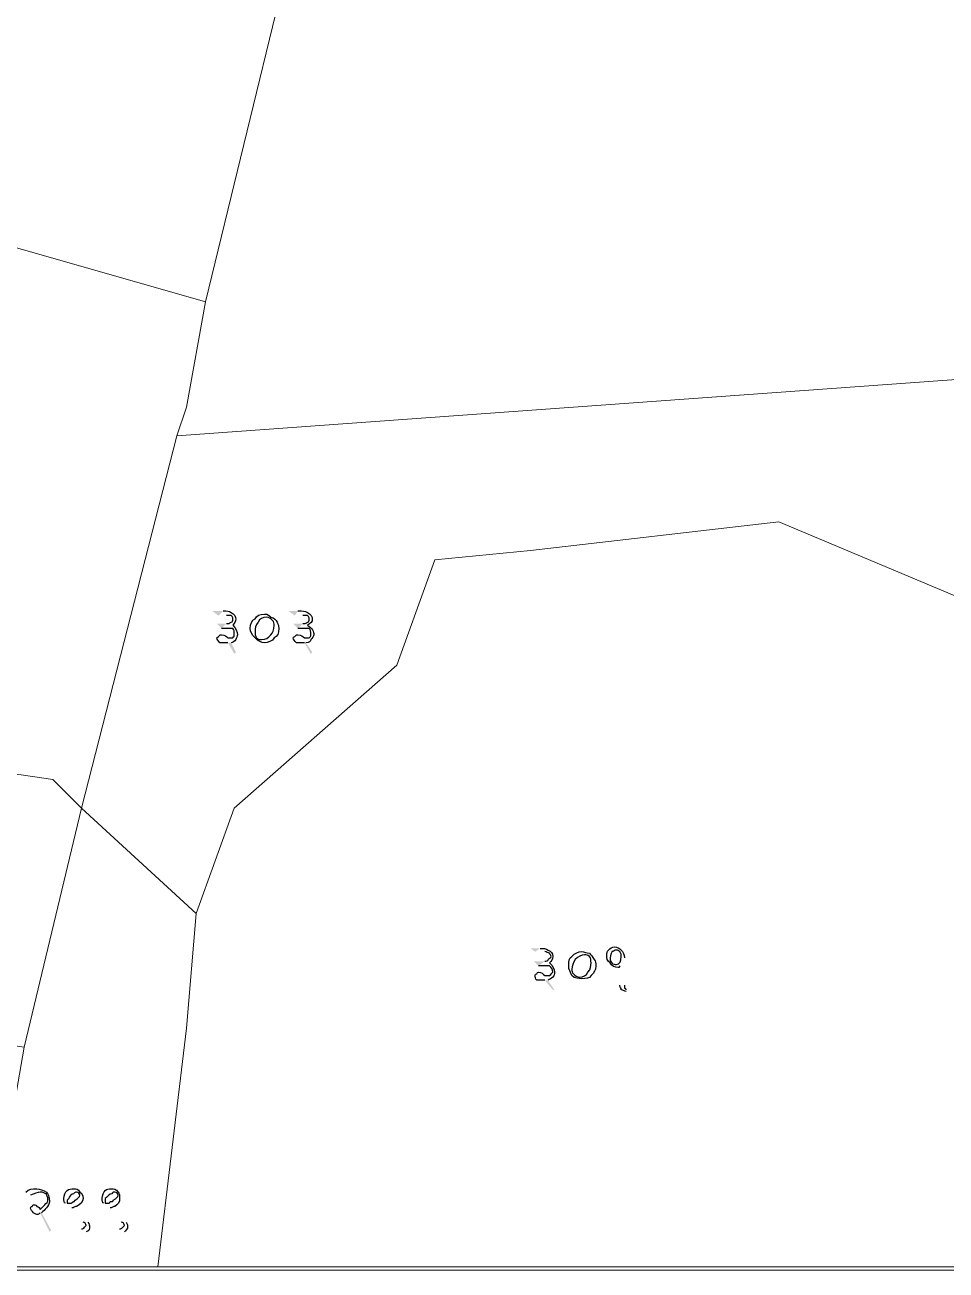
# Model space of a CAD drawing. Header units: inches. Extents: x -9985691 to 3643, y -3269800 to 4788.
# Drawn here: x -4982434 to -4981952, y -3261197 to -3260545 of the extents above; entities that cross this region are included whole.
import ezdxf

# ---------------------------------------------------------------- set-up
doc = ezdxf.new("R2010")
doc.units = ezdxf.units.IN
doc.header["$LTSCALE"] = 2
doc.header["$MEASUREMENT"] = 0
doc.layers.add('PDF_Geometry', color=7, linetype='CONTINUOUS')
doc.layers.add('PDF_Solid Fills', color=7, linetype='CONTINUOUS')

msp = doc.modelspace()

# ---------------------------------------------------------------- hatches: boundary and pattern name
at = {"layer": 'PDF_Solid Fills', "transparency": 33554559}
h = msp.add_hatch(color=256, dxfattribs=at)
h.paths.add_polyline_path([(-4982332.76, -3260854.65), (-4982336.1, -3260852.15), (-4982330.26, -3260852.15)], flags=0)
h.paths.add_polyline_path([(-4982326.1, -3260868.81), (-4982323.6, -3260873.81), (-4982324.43, -3260874.65), (-4982327.76, -3260868.81)], flags=0)
h.paths.add_polyline_path([(-4982331.1, -3260861.31), (-4982333.6, -3260858.81), (-4982328.6, -3260858.81)], flags=0)
h.paths.add_polyline_path([(-4982292.76, -3260854.65), (-4982296.1, -3260852.15), (-4982291.1, -3260852.15)], flags=0)
h.paths.add_polyline_path([(-4982286.93, -3260868.81), (-4982283.6, -3260873.81), (-4982284.43, -3260874.65), (-4982287.76, -3260868.81)], flags=0)
h.paths.add_polyline_path([(-4982291.1, -3260861.31), (-4982293.6, -3260858.81), (-4982288.6, -3260858.81)], flags=0)
h = msp.add_hatch(color=256, dxfattribs=at)
h.paths.add_polyline_path([(-4982332.76, -3260854.65), (-4982336.1, -3260852.15), (-4982330.26, -3260852.15)], flags=0)
h.paths.add_polyline_path([(-4982326.1, -3260868.81), (-4982323.6, -3260873.81), (-4982324.43, -3260874.65), (-4982327.76, -3260868.81)], flags=0)
h.paths.add_polyline_path([(-4982331.1, -3260861.31), (-4982333.6, -3260858.81), (-4982328.6, -3260858.81)], flags=0)
h.paths.add_polyline_path([(-4982292.76, -3260854.65), (-4982296.1, -3260852.15), (-4982291.1, -3260852.15)], flags=0)
h.paths.add_polyline_path([(-4982286.93, -3260868.81), (-4982283.6, -3260873.81), (-4982284.43, -3260874.65), (-4982287.76, -3260868.81)], flags=0)
h.paths.add_polyline_path([(-4982291.1, -3260861.31), (-4982293.6, -3260858.81), (-4982288.6, -3260858.81)], flags=0)
h = msp.add_hatch(color=256, dxfattribs=at)
h.paths.add_polyline_path([(-4982166.93, -3261030.48), (-4982169.43, -3261028.81), (-4982164.43, -3261028.81)], flags=0)
h.paths.add_polyline_path([(-4982160.26, -3261045.48), (-4982156.93, -3261050.48), (-4982157.76, -3261050.48), (-4982161.93, -3261045.48)], flags=0)
h.paths.add_polyline_path([(-4982165.26, -3261037.98), (-4982167.76, -3261035.48), (-4982161.93, -3261035.48)], flags=0)
h.paths.add_polyline_path([(-4982120.26, -3261033.81), (-4982120.26, -3261047.98)], flags=0)
h.paths.add_polyline_path([(-4982119.43, -3261050.48), (-4982119.43, -3261051.31)], flags=0)
h = msp.add_hatch(color=256, dxfattribs=at)
h.paths.add_polyline_path([(-4982166.93, -3261030.48), (-4982169.43, -3261028.81), (-4982164.43, -3261028.81)], flags=0)
h.paths.add_polyline_path([(-4982160.26, -3261045.48), (-4982156.93, -3261050.48), (-4982157.76, -3261050.48), (-4982161.93, -3261045.48)], flags=0)
h.paths.add_polyline_path([(-4982165.26, -3261037.98), (-4982167.76, -3261035.48), (-4982161.93, -3261035.48)], flags=0)
h.paths.add_polyline_path([(-4982120.26, -3261033.81), (-4982120.26, -3261047.98)], flags=0)
h.paths.add_polyline_path([(-4982119.43, -3261050.48), (-4982119.43, -3261051.31)], flags=0)
h = msp.add_hatch(color=256, dxfattribs=at)
h.paths.add_polyline_path([(-4982431.1, -3261157.98), (-4982433.6, -3261156.31)], flags=0)
h.paths.add_polyline_path([(-4982425.26, -3261167.15), (-4982420.26, -3261176.31), (-4982421.1, -3261177.15), (-4982426.1, -3261167.15)], flags=0)
h.paths.add_polyline_path([(-4982409.43, -3261164.65), (-4982401.1, -3261172.15)], flags=0)
h.paths.add_polyline_path([(-4982401.93, -3261177.15), (-4982404.43, -3261175.48)], flags=0)
h.paths.add_polyline_path([(-4982403.6, -3261172.15), (-4982412.76, -3261162.15)], flags=0)
h.paths.add_polyline_path([(-4982389.43, -3261164.65), (-4982381.1, -3261172.15)], flags=0)
h.paths.add_polyline_path([(-4982381.93, -3261177.15), (-4982384.43, -3261175.48)], flags=0)
h.paths.add_polyline_path([(-4982383.6, -3261172.15), (-4982392.76, -3261162.15)], flags=0)
h = msp.add_hatch(color=256, dxfattribs=at)
h.paths.add_polyline_path([(-4982431.1, -3261157.98), (-4982433.6, -3261156.31)], flags=0)
h.paths.add_polyline_path([(-4982425.26, -3261167.15), (-4982420.26, -3261176.31), (-4982421.1, -3261177.15), (-4982426.1, -3261167.15)], flags=0)
h.paths.add_polyline_path([(-4982409.43, -3261164.65), (-4982401.1, -3261172.15)], flags=0)
h.paths.add_polyline_path([(-4982401.93, -3261177.15), (-4982404.43, -3261175.48)], flags=0)
h.paths.add_polyline_path([(-4982403.6, -3261172.15), (-4982412.76, -3261162.15)], flags=0)
h.paths.add_polyline_path([(-4982389.43, -3261164.65), (-4982381.1, -3261172.15)], flags=0)
h.paths.add_polyline_path([(-4982381.93, -3261177.15), (-4982384.43, -3261175.48)], flags=0)
h.paths.add_polyline_path([(-4982383.6, -3261172.15), (-4982392.76, -3261162.15)], flags=0)

# ---------------------------------------------------------------- linework, layer by layer
at = {"layer": 'PDF_Geometry', "lineweight": 13}
msp.add_lwpolyline([(-4983670.26, -3257525.48), (-4979932.76, -3257525.48), (-4979932.76, -3261197.15), (-4983670.26, -3261197.15)], close=True, dxfattribs=at)
at = {"layer": 'PDF_Geometry', "lineweight": 9}
msp.add_lwpolyline([(-4981164.43, -3260930.48), (-4981369.43, -3260920.48), (-4981374.43, -3260740.48), (-4981374.43, -3260685.48), (-4981379.43, -3260675.48), (-4981939.43, -3260730.48), (-4982354.43, -3260760.48), (-4982349.43, -3260745.48), (-4982339.43, -3260690.48), (-4982299.43, -3260525.48), (-4982074.43, -3260510.48), (-4981909.43, -3260500.48), (-4981859.43, -3260495.48), (-4981464.43, -3260465.48), (-4981434.43, -3260460.48), (-4981384.43, -3260460.48), (-4981384.43, -3260455.48), (-4981389.43, -3260055.48), (-4981114.43, -3259800.48)], dxfattribs=at)
msp.add_lwpolyline([(-4981164.43, -3260930.48), (-4981369.43, -3260920.48), (-4981374.43, -3260740.48), (-4981374.43, -3260685.48), (-4981379.43, -3260675.48), (-4981939.43, -3260730.48), (-4982354.43, -3260760.48), (-4982349.43, -3260745.48), (-4982339.43, -3260690.48), (-4982299.43, -3260525.48), (-4982074.43, -3260510.48), (-4981909.43, -3260500.48), (-4981859.43, -3260495.48), (-4981464.43, -3260465.48), (-4981434.43, -3260460.48), (-4981384.43, -3260460.48), (-4981384.43, -3260455.48), (-4981389.43, -3260055.48), (-4981114.43, -3259800.48)], dxfattribs=at)
msp.add_lwpolyline([(-4981164.43, -3260930.48), (-4981369.43, -3260920.48), (-4981374.43, -3260740.48), (-4981374.43, -3260685.48), (-4981379.43, -3260675.48), (-4981939.43, -3260730.48), (-4982354.43, -3260760.48), (-4982349.43, -3260745.48), (-4982339.43, -3260690.48), (-4982299.43, -3260525.48), (-4982074.43, -3260510.48), (-4981909.43, -3260500.48), (-4981859.43, -3260495.48), (-4981464.43, -3260465.48), (-4981434.43, -3260460.48), (-4981384.43, -3260460.48), (-4981384.43, -3260455.48), (-4981389.43, -3260055.48), (-4981114.43, -3259800.48)], dxfattribs=at)
msp.add_lwpolyline([(-4981164.43, -3260930.48), (-4981369.43, -3260920.48), (-4981374.43, -3260740.48), (-4981374.43, -3260685.48), (-4981379.43, -3260675.48), (-4981939.43, -3260730.48), (-4982354.43, -3260760.48), (-4982349.43, -3260745.48), (-4982339.43, -3260690.48), (-4982299.43, -3260525.48), (-4982074.43, -3260510.48), (-4981909.43, -3260500.48), (-4981859.43, -3260495.48), (-4981464.43, -3260465.48), (-4981434.43, -3260460.48), (-4981384.43, -3260460.48), (-4981384.43, -3260455.48), (-4981389.43, -3260055.48), (-4981114.43, -3259800.48)], dxfattribs=at)
for points in [[(-4982299.43, -3260525.48), (-4982339.43, -3260690.48), (-4982689.43, -3260590.48), (-4982519.43, -3260370.48), (-4982554.43, -3260165.48), (-4982544.43, -3260120.48), (-4982254.43, -3260105.48), (-4982294.43, -3260510.48)], [(-4982299.43, -3260525.48), (-4982339.43, -3260690.48), (-4982689.43, -3260590.48), (-4982519.43, -3260370.48), (-4982554.43, -3260165.48), (-4982544.43, -3260120.48), (-4982254.43, -3260105.48), (-4982294.43, -3260510.48)], [(-4982299.43, -3260525.48), (-4982339.43, -3260690.48), (-4982689.43, -3260590.48), (-4982519.43, -3260370.48), (-4982554.43, -3260165.48), (-4982544.43, -3260120.48), (-4982254.43, -3260105.48), (-4982294.43, -3260510.48)], [(-4982299.43, -3260525.48), (-4982339.43, -3260690.48), (-4982689.43, -3260590.48), (-4982519.43, -3260370.48), (-4982554.43, -3260165.48), (-4982544.43, -3260120.48), (-4982254.43, -3260105.48), (-4982294.43, -3260510.48)], [(-4982339.43, -3260690.48), (-4982349.43, -3260745.48), (-4982354.43, -3260760.48), (-4982404.43, -3260955.48), (-4982419.43, -3260940.48), (-4982554.43, -3260920.48), (-4982844.43, -3260785.48), (-4982689.43, -3260590.48)], [(-4982339.43, -3260690.48), (-4982349.43, -3260745.48), (-4982354.43, -3260760.48), (-4982404.43, -3260955.48), (-4982419.43, -3260940.48), (-4982554.43, -3260920.48), (-4982844.43, -3260785.48), (-4982689.43, -3260590.48)], [(-4982339.43, -3260690.48), (-4982349.43, -3260745.48), (-4982354.43, -3260760.48), (-4982404.43, -3260955.48), (-4982419.43, -3260940.48), (-4982554.43, -3260920.48), (-4982844.43, -3260785.48), (-4982689.43, -3260590.48)], [(-4982339.43, -3260690.48), (-4982349.43, -3260745.48), (-4982354.43, -3260760.48), (-4982404.43, -3260955.48), (-4982419.43, -3260940.48), (-4982554.43, -3260920.48), (-4982844.43, -3260785.48), (-4982689.43, -3260590.48)], [(-4981939.43, -3260850.48), (-4981939.43, -3260845.48), (-4981944.43, -3260845.48), (-4982039.43, -3260805.48), (-4982169.43, -3260820.48), (-4982219.43, -3260825.48), (-4982239.43, -3260880.48), (-4982324.43, -3260955.48), (-4982344.43, -3261010.48), (-4982404.43, -3260955.48), (-4982354.43, -3260760.48), (-4981939.43, -3260730.48)], [(-4981939.43, -3260850.48), (-4981939.43, -3260845.48), (-4981944.43, -3260845.48), (-4982039.43, -3260805.48), (-4982169.43, -3260820.48), (-4982219.43, -3260825.48), (-4982239.43, -3260880.48), (-4982324.43, -3260955.48), (-4982344.43, -3261010.48), (-4982404.43, -3260955.48), (-4982354.43, -3260760.48), (-4981939.43, -3260730.48)], [(-4981939.43, -3260850.48), (-4981939.43, -3260845.48), (-4981944.43, -3260845.48), (-4982039.43, -3260805.48), (-4982169.43, -3260820.48), (-4982219.43, -3260825.48), (-4982239.43, -3260880.48), (-4982324.43, -3260955.48), (-4982344.43, -3261010.48), (-4982404.43, -3260955.48), (-4982354.43, -3260760.48), (-4981939.43, -3260730.48)], [(-4981939.43, -3260850.48), (-4981939.43, -3260845.48), (-4981944.43, -3260845.48), (-4982039.43, -3260805.48), (-4982169.43, -3260820.48), (-4982219.43, -3260825.48), (-4982239.43, -3260880.48), (-4982324.43, -3260955.48), (-4982344.43, -3261010.48), (-4982404.43, -3260955.48), (-4982354.43, -3260760.48), (-4981939.43, -3260730.48)], [(-4982404.43, -3260955.48), (-4982434.43, -3261080.48), (-4982939.43, -3261005.48), (-4982884.43, -3260855.48), (-4982844.43, -3260785.48), (-4982554.43, -3260920.48), (-4982419.43, -3260940.48)], [(-4982404.43, -3260955.48), (-4982434.43, -3261080.48), (-4982939.43, -3261005.48), (-4982884.43, -3260855.48), (-4982844.43, -3260785.48), (-4982554.43, -3260920.48), (-4982419.43, -3260940.48)], [(-4982404.43, -3260955.48), (-4982434.43, -3261080.48), (-4982939.43, -3261005.48), (-4982884.43, -3260855.48), (-4982844.43, -3260785.48), (-4982554.43, -3260920.48), (-4982419.43, -3260940.48)], [(-4982404.43, -3260955.48), (-4982434.43, -3261080.48), (-4982939.43, -3261005.48), (-4982884.43, -3260855.48), (-4982844.43, -3260785.48), (-4982554.43, -3260920.48), (-4982419.43, -3260940.48)], [(-4981939.43, -3260845.48), (-4981934.43, -3261105.48), (-4981934.43, -3261195.48), (-4982364.43, -3261195.48), (-4982349.43, -3261070.48), (-4982344.43, -3261010.48), (-4982324.43, -3260955.48), (-4982239.43, -3260880.48), (-4982219.43, -3260825.48), (-4982169.43, -3260820.48), (-4982039.43, -3260805.48), (-4981944.43, -3260845.48)], [(-4981939.43, -3260845.48), (-4981934.43, -3261105.48), (-4981934.43, -3261195.48), (-4982364.43, -3261195.48), (-4982349.43, -3261070.48), (-4982344.43, -3261010.48), (-4982324.43, -3260955.48), (-4982239.43, -3260880.48), (-4982219.43, -3260825.48), (-4982169.43, -3260820.48), (-4982039.43, -3260805.48), (-4981944.43, -3260845.48)], [(-4981939.43, -3260845.48), (-4981934.43, -3261105.48), (-4981934.43, -3261195.48), (-4982364.43, -3261195.48), (-4982349.43, -3261070.48), (-4982344.43, -3261010.48), (-4982324.43, -3260955.48), (-4982239.43, -3260880.48), (-4982219.43, -3260825.48), (-4982169.43, -3260820.48), (-4982039.43, -3260805.48), (-4981944.43, -3260845.48)], [(-4981939.43, -3260845.48), (-4981934.43, -3261105.48), (-4981934.43, -3261195.48), (-4982364.43, -3261195.48), (-4982349.43, -3261070.48), (-4982344.43, -3261010.48), (-4982324.43, -3260955.48), (-4982239.43, -3260880.48), (-4982219.43, -3260825.48), (-4982169.43, -3260820.48), (-4982039.43, -3260805.48), (-4981944.43, -3260845.48)], [(-4982344.43, -3261010.48), (-4982349.43, -3261070.48), (-4982364.43, -3261195.48), (-4982454.43, -3261195.48), (-4982434.43, -3261080.48), (-4982404.43, -3260955.48)], [(-4982344.43, -3261010.48), (-4982349.43, -3261070.48), (-4982364.43, -3261195.48), (-4982454.43, -3261195.48), (-4982434.43, -3261080.48), (-4982404.43, -3260955.48)], [(-4982344.43, -3261010.48), (-4982349.43, -3261070.48), (-4982364.43, -3261195.48), (-4982454.43, -3261195.48), (-4982434.43, -3261080.48), (-4982404.43, -3260955.48)], [(-4982344.43, -3261010.48), (-4982349.43, -3261070.48), (-4982364.43, -3261195.48), (-4982454.43, -3261195.48), (-4982434.43, -3261080.48), (-4982404.43, -3260955.48)]]:
    msp.add_lwpolyline(points, close=True, dxfattribs=at)
at = {"layer": 'PDF_Geometry', "lineweight": 25}
for points in [[(-4982330.26, -3260852.15), (-4982328.6, -3260852.15), (-4982326.93, -3260852.15), (-4982326.1, -3260852.98)], [(-4982330.26, -3260852.15), (-4982328.6, -3260852.15), (-4982326.93, -3260852.15), (-4982326.1, -3260852.98)], [(-4982326.1, -3260854.65), (-4982326.1, -3260854.65), (-4982326.93, -3260854.65), (-4982328.6, -3260854.65)], [(-4982326.1, -3260854.65), (-4982326.1, -3260854.65), (-4982326.93, -3260854.65), (-4982328.6, -3260854.65)], [(-4982326.1, -3260852.98), (-4982324.43, -3260853.81), (-4982323.6, -3260855.48), (-4982323.6, -3260856.31)], [(-4982326.1, -3260852.98), (-4982324.43, -3260853.81), (-4982323.6, -3260855.48), (-4982323.6, -3260856.31)], [(-4982325.26, -3260856.31), (-4982325.26, -3260855.48), (-4982325.26, -3260855.48), (-4982326.1, -3260854.65)], [(-4982325.26, -3260856.31), (-4982325.26, -3260855.48), (-4982325.26, -3260855.48), (-4982326.1, -3260854.65)], [(-4982313.6, -3260856.31), (-4982312.76, -3260854.65), (-4982311.1, -3260853.81), (-4982308.6, -3260853.81)], [(-4982313.6, -3260856.31), (-4982312.76, -3260854.65), (-4982311.1, -3260853.81), (-4982308.6, -3260853.81)], [(-4982308.6, -3260853.81), (-4982306.93, -3260853.81), (-4982306.1, -3260854.65), (-4982305.26, -3260855.48)], [(-4982308.6, -3260853.81), (-4982306.93, -3260853.81), (-4982306.1, -3260854.65), (-4982305.26, -3260855.48)], [(-4982291.1, -3260852.15), (-4982288.6, -3260852.15), (-4982287.76, -3260852.15), (-4982286.1, -3260852.98)], [(-4982291.1, -3260852.15), (-4982288.6, -3260852.15), (-4982287.76, -3260852.15), (-4982286.1, -3260852.98)], [(-4982286.1, -3260854.65), (-4982286.93, -3260854.65), (-4982287.76, -3260854.65), (-4982288.6, -3260854.65)], [(-4982286.1, -3260854.65), (-4982286.93, -3260854.65), (-4982287.76, -3260854.65), (-4982288.6, -3260854.65)], [(-4982286.1, -3260852.98), (-4982284.43, -3260853.81), (-4982283.6, -3260855.48), (-4982283.6, -3260856.31)], [(-4982286.1, -3260852.98), (-4982284.43, -3260853.81), (-4982283.6, -3260855.48), (-4982283.6, -3260856.31)], [(-4982285.26, -3260856.31), (-4982285.26, -3260855.48), (-4982285.26, -3260855.48), (-4982286.1, -3260854.65)], [(-4982285.26, -3260856.31), (-4982285.26, -3260855.48), (-4982285.26, -3260855.48), (-4982286.1, -3260854.65)], [(-4982329.43, -3260861.31), (-4982330.26, -3260861.31), (-4982331.1, -3260861.31), (-4982331.1, -3260861.31)], [(-4982329.43, -3260861.31), (-4982330.26, -3260861.31), (-4982331.1, -3260861.31), (-4982331.1, -3260861.31)], [(-4982328.6, -3260861.31), (-4982328.6, -3260861.31), (-4982329.43, -3260861.31), (-4982329.43, -3260861.31)], [(-4982328.6, -3260861.31), (-4982328.6, -3260861.31), (-4982329.43, -3260861.31), (-4982329.43, -3260861.31)], [(-4982328.6, -3260858.81), (-4982327.76, -3260858.81), (-4982326.93, -3260858.81), (-4982326.1, -3260857.98)], [(-4982328.6, -3260858.81), (-4982327.76, -3260858.81), (-4982326.93, -3260858.81), (-4982326.1, -3260857.98)], [(-4982325.26, -3260861.31), (-4982326.1, -3260861.31), (-4982326.93, -3260861.31), (-4982328.6, -3260861.31)], [(-4982325.26, -3260861.31), (-4982326.1, -3260861.31), (-4982326.93, -3260861.31), (-4982328.6, -3260861.31)], [(-4982326.1, -3260857.98), (-4982325.26, -3260857.98), (-4982325.26, -3260857.15), (-4982325.26, -3260856.31)], [(-4982326.1, -3260857.98), (-4982325.26, -3260857.98), (-4982325.26, -3260857.15), (-4982325.26, -3260856.31)], [(-4982323.6, -3260856.31), (-4982323.6, -3260857.98), (-4982324.43, -3260858.81), (-4982325.26, -3260859.65)], [(-4982323.6, -3260856.31), (-4982323.6, -3260857.98), (-4982324.43, -3260858.81), (-4982325.26, -3260859.65)], [(-4982325.26, -3260859.65), (-4982323.6, -3260861.31), (-4982322.76, -3260862.98), (-4982322.76, -3260864.65)], [(-4982325.26, -3260859.65), (-4982323.6, -3260861.31), (-4982322.76, -3260862.98), (-4982322.76, -3260864.65)], [(-4982324.43, -3260864.65), (-4982324.43, -3260862.98), (-4982324.43, -3260862.15), (-4982325.26, -3260861.31)], [(-4982324.43, -3260864.65), (-4982324.43, -3260862.98), (-4982324.43, -3260862.15), (-4982325.26, -3260861.31)], [(-4982316.1, -3260861.31), (-4982316.1, -3260858.81), (-4982315.26, -3260857.15), (-4982313.6, -3260856.31)], [(-4982316.1, -3260861.31), (-4982316.1, -3260858.81), (-4982315.26, -3260857.15), (-4982313.6, -3260856.31)], [(-4982313.6, -3260866.31), (-4982315.26, -3260864.65), (-4982316.1, -3260862.98), (-4982316.1, -3260861.31)], [(-4982313.6, -3260866.31), (-4982315.26, -3260864.65), (-4982316.1, -3260862.98), (-4982316.1, -3260861.31)], [(-4982311.93, -3260857.98), (-4982313.6, -3260859.65), (-4982313.6, -3260861.31), (-4982313.6, -3260862.98)], [(-4982311.93, -3260857.98), (-4982313.6, -3260859.65), (-4982313.6, -3260861.31), (-4982313.6, -3260862.98)], [(-4982307.76, -3260855.48), (-4982309.43, -3260855.48), (-4982311.1, -3260856.31), (-4982311.93, -3260857.98)], [(-4982307.76, -3260855.48), (-4982309.43, -3260855.48), (-4982311.1, -3260856.31), (-4982311.93, -3260857.98)], [(-4982304.43, -3260857.15), (-4982305.26, -3260856.31), (-4982306.1, -3260855.48), (-4982307.76, -3260855.48)], [(-4982304.43, -3260857.15), (-4982305.26, -3260856.31), (-4982306.1, -3260855.48), (-4982307.76, -3260855.48)], [(-4982305.26, -3260855.48), (-4982303.6, -3260855.48), (-4982302.76, -3260857.15), (-4982301.93, -3260857.98)], [(-4982305.26, -3260855.48), (-4982303.6, -3260855.48), (-4982302.76, -3260857.15), (-4982301.93, -3260857.98)], [(-4982305.26, -3260864.65), (-4982304.43, -3260863.81), (-4982303.6, -3260862.15), (-4982303.6, -3260859.65)], [(-4982305.26, -3260864.65), (-4982304.43, -3260863.81), (-4982303.6, -3260862.15), (-4982303.6, -3260859.65)], [(-4982303.6, -3260859.65), (-4982303.6, -3260858.81), (-4982303.6, -3260857.98), (-4982304.43, -3260857.15)], [(-4982303.6, -3260859.65), (-4982303.6, -3260858.81), (-4982303.6, -3260857.98), (-4982304.43, -3260857.15)], [(-4982301.1, -3260861.31), (-4982301.1, -3260863.81), (-4982301.93, -3260865.48), (-4982303.6, -3260866.31)], [(-4982301.1, -3260861.31), (-4982301.1, -3260863.81), (-4982301.93, -3260865.48), (-4982303.6, -3260866.31)], [(-4982301.93, -3260857.98), (-4982301.93, -3260858.81), (-4982301.1, -3260859.65), (-4982301.1, -3260861.31)], [(-4982301.93, -3260857.98), (-4982301.93, -3260858.81), (-4982301.1, -3260859.65), (-4982301.1, -3260861.31)], [(-4982290.26, -3260861.31), (-4982290.26, -3260861.31), (-4982291.1, -3260861.31), (-4982291.1, -3260861.31)], [(-4982290.26, -3260861.31), (-4982290.26, -3260861.31), (-4982291.1, -3260861.31), (-4982291.1, -3260861.31)], [(-4982288.6, -3260861.31), (-4982288.6, -3260861.31), (-4982289.43, -3260861.31), (-4982290.26, -3260861.31)], [(-4982288.6, -3260861.31), (-4982288.6, -3260861.31), (-4982289.43, -3260861.31), (-4982290.26, -3260861.31)], [(-4982288.6, -3260858.81), (-4982287.76, -3260858.81), (-4982286.93, -3260858.81), (-4982286.1, -3260857.98)], [(-4982288.6, -3260858.81), (-4982287.76, -3260858.81), (-4982286.93, -3260858.81), (-4982286.1, -3260857.98)], [(-4982285.26, -3260861.31), (-4982286.1, -3260861.31), (-4982286.93, -3260861.31), (-4982288.6, -3260861.31)], [(-4982285.26, -3260861.31), (-4982286.1, -3260861.31), (-4982286.93, -3260861.31), (-4982288.6, -3260861.31)], [(-4982283.6, -3260856.31), (-4982283.6, -3260857.98), (-4982284.43, -3260858.81), (-4982286.1, -3260859.65)], [(-4982286.1, -3260857.98), (-4982285.26, -3260857.98), (-4982285.26, -3260857.15), (-4982285.26, -3260856.31)], [(-4982283.6, -3260856.31), (-4982283.6, -3260857.98), (-4982284.43, -3260858.81), (-4982286.1, -3260859.65)], [(-4982286.1, -3260857.98), (-4982285.26, -3260857.98), (-4982285.26, -3260857.15), (-4982285.26, -3260856.31)], [(-4982286.1, -3260859.65), (-4982283.6, -3260861.31), (-4982282.76, -3260862.98), (-4982282.76, -3260864.65)], [(-4982286.1, -3260859.65), (-4982283.6, -3260861.31), (-4982282.76, -3260862.98), (-4982282.76, -3260864.65)], [(-4982284.43, -3260864.65), (-4982284.43, -3260862.98), (-4982284.43, -3260862.15), (-4982285.26, -3260861.31)], [(-4982284.43, -3260864.65), (-4982284.43, -3260862.98), (-4982284.43, -3260862.15), (-4982285.26, -3260861.31)], [(-4982333.6, -3260866.31), (-4982333.6, -3260866.31), (-4982332.76, -3260865.48), (-4982332.76, -3260865.48)], [(-4982333.6, -3260866.31), (-4982333.6, -3260866.31), (-4982332.76, -3260865.48), (-4982332.76, -3260865.48)], [(-4982331.93, -3260868.81), (-4982332.76, -3260867.98), (-4982333.6, -3260867.15), (-4982333.6, -3260866.31)], [(-4982331.93, -3260868.81), (-4982332.76, -3260867.98), (-4982333.6, -3260867.15), (-4982333.6, -3260866.31)], [(-4982332.76, -3260865.48), (-4982331.93, -3260864.65), (-4982331.93, -3260864.65), (-4982331.1, -3260864.65)], [(-4982332.76, -3260865.48), (-4982331.93, -3260864.65), (-4982331.93, -3260864.65), (-4982331.1, -3260864.65)], [(-4982331.1, -3260864.65), (-4982329.43, -3260864.65), (-4982328.6, -3260865.48), (-4982327.76, -3260866.31)], [(-4982331.1, -3260864.65), (-4982329.43, -3260864.65), (-4982328.6, -3260865.48), (-4982327.76, -3260866.31)], [(-4982327.76, -3260866.31), (-4982326.93, -3260866.31), (-4982326.1, -3260866.31), (-4982325.26, -3260866.31)], [(-4982327.76, -3260866.31), (-4982326.93, -3260866.31), (-4982326.1, -3260866.31), (-4982325.26, -3260866.31)], [(-4982323.6, -3260867.15), (-4982324.43, -3260867.98), (-4982325.26, -3260868.81), (-4982326.1, -3260868.81)], [(-4982323.6, -3260867.15), (-4982324.43, -3260867.98), (-4982325.26, -3260868.81), (-4982326.1, -3260868.81)], [(-4982325.26, -3260866.31), (-4982324.43, -3260865.48), (-4982324.43, -3260865.48), (-4982324.43, -3260864.65)], [(-4982325.26, -3260866.31), (-4982324.43, -3260865.48), (-4982324.43, -3260865.48), (-4982324.43, -3260864.65)], [(-4982322.76, -3260864.65), (-4982322.76, -3260865.48), (-4982323.6, -3260866.31), (-4982323.6, -3260867.15)], [(-4982322.76, -3260864.65), (-4982322.76, -3260865.48), (-4982323.6, -3260866.31), (-4982323.6, -3260867.15)], [(-4982313.6, -3260862.98), (-4982313.6, -3260863.81), (-4982313.6, -3260865.48), (-4982312.76, -3260866.31)], [(-4982313.6, -3260862.98), (-4982313.6, -3260863.81), (-4982313.6, -3260865.48), (-4982312.76, -3260866.31)], [(-4982308.6, -3260868.81), (-4982310.26, -3260868.81), (-4982311.93, -3260867.98), (-4982313.6, -3260866.31)], [(-4982308.6, -3260868.81), (-4982310.26, -3260868.81), (-4982311.93, -3260867.98), (-4982313.6, -3260866.31)], [(-4982312.76, -3260866.31), (-4982311.93, -3260867.15), (-4982311.1, -3260867.15), (-4982310.26, -3260867.15)], [(-4982312.76, -3260866.31), (-4982311.93, -3260867.15), (-4982311.1, -3260867.15), (-4982310.26, -3260867.15)], [(-4982310.26, -3260867.15), (-4982307.76, -3260867.15), (-4982306.93, -3260866.31), (-4982305.26, -3260864.65)], [(-4982310.26, -3260867.15), (-4982307.76, -3260867.15), (-4982306.93, -3260866.31), (-4982305.26, -3260864.65)], [(-4982303.6, -3260866.31), (-4982304.43, -3260867.98), (-4982306.93, -3260868.81), (-4982308.6, -3260868.81)], [(-4982303.6, -3260866.31), (-4982304.43, -3260867.98), (-4982306.93, -3260868.81), (-4982308.6, -3260868.81)], [(-4982293.6, -3260866.31), (-4982293.6, -3260866.31), (-4982293.6, -3260865.48), (-4982292.76, -3260865.48)], [(-4982293.6, -3260866.31), (-4982293.6, -3260866.31), (-4982293.6, -3260865.48), (-4982292.76, -3260865.48)], [(-4982291.93, -3260868.81), (-4982292.76, -3260867.98), (-4982293.6, -3260867.15), (-4982293.6, -3260866.31)], [(-4982291.93, -3260868.81), (-4982292.76, -3260867.98), (-4982293.6, -3260867.15), (-4982293.6, -3260866.31)], [(-4982292.76, -3260865.48), (-4982291.93, -3260864.65), (-4982291.93, -3260864.65), (-4982291.1, -3260864.65)], [(-4982292.76, -3260865.48), (-4982291.93, -3260864.65), (-4982291.93, -3260864.65), (-4982291.1, -3260864.65)], [(-4982291.1, -3260864.65), (-4982289.43, -3260864.65), (-4982288.6, -3260865.48), (-4982287.76, -3260866.31)], [(-4982291.1, -3260864.65), (-4982289.43, -3260864.65), (-4982288.6, -3260865.48), (-4982287.76, -3260866.31)], [(-4982287.76, -3260866.31), (-4982286.93, -3260866.31), (-4982286.1, -3260866.31), (-4982285.26, -3260866.31)], [(-4982287.76, -3260866.31), (-4982286.93, -3260866.31), (-4982286.1, -3260866.31), (-4982285.26, -3260866.31)], [(-4982284.43, -3260867.15), (-4982284.43, -3260867.98), (-4982285.26, -3260868.81), (-4982286.93, -3260868.81)], [(-4982284.43, -3260867.15), (-4982284.43, -3260867.98), (-4982285.26, -3260868.81), (-4982286.93, -3260868.81)], [(-4982285.26, -3260866.31), (-4982284.43, -3260865.48), (-4982284.43, -3260865.48), (-4982284.43, -3260864.65)], [(-4982285.26, -3260866.31), (-4982284.43, -3260865.48), (-4982284.43, -3260865.48), (-4982284.43, -3260864.65)], [(-4982282.76, -3260864.65), (-4982282.76, -3260865.48), (-4982283.6, -3260866.31), (-4982284.43, -3260867.15)], [(-4982282.76, -3260864.65), (-4982282.76, -3260865.48), (-4982283.6, -3260866.31), (-4982284.43, -3260867.15)], [(-4982330.26, -3260868.81), (-4982331.1, -3260868.81), (-4982331.93, -3260868.81), (-4982331.93, -3260868.81)], [(-4982330.26, -3260868.81), (-4982331.1, -3260868.81), (-4982331.93, -3260868.81), (-4982331.93, -3260868.81)], [(-4982327.76, -3260868.81), (-4982328.6, -3260868.81), (-4982329.43, -3260868.81), (-4982330.26, -3260868.81)], [(-4982327.76, -3260868.81), (-4982328.6, -3260868.81), (-4982329.43, -3260868.81), (-4982330.26, -3260868.81)], [(-4982290.26, -3260868.81), (-4982291.1, -3260868.81), (-4982291.93, -3260868.81), (-4982291.93, -3260868.81)], [(-4982290.26, -3260868.81), (-4982291.1, -3260868.81), (-4982291.93, -3260868.81), (-4982291.93, -3260868.81)], [(-4982287.76, -3260868.81), (-4982288.6, -3260868.81), (-4982289.43, -3260868.81), (-4982290.26, -3260868.81)], [(-4982287.76, -3260868.81), (-4982288.6, -3260868.81), (-4982289.43, -3260868.81), (-4982290.26, -3260868.81)], [(-4982164.43, -3261028.81), (-4982162.76, -3261028.81), (-4982161.1, -3261028.81), (-4982160.26, -3261029.65)], [(-4982164.43, -3261028.81), (-4982162.76, -3261028.81), (-4982161.1, -3261028.81), (-4982160.26, -3261029.65)], [(-4982159.43, -3261031.31), (-4982160.26, -3261031.31), (-4982161.1, -3261030.48), (-4982161.93, -3261030.48)], [(-4982159.43, -3261031.31), (-4982160.26, -3261031.31), (-4982161.1, -3261030.48), (-4982161.93, -3261030.48)], [(-4982160.26, -3261029.65), (-4982158.6, -3261030.48), (-4982157.76, -3261031.31), (-4982157.76, -3261032.98)], [(-4982160.26, -3261029.65), (-4982158.6, -3261030.48), (-4982157.76, -3261031.31), (-4982157.76, -3261032.98)], [(-4982147.76, -3261032.98), (-4982146.1, -3261031.31), (-4982144.43, -3261030.48), (-4982142.76, -3261030.48)], [(-4982147.76, -3261032.98), (-4982146.1, -3261031.31), (-4982144.43, -3261030.48), (-4982142.76, -3261030.48)], [(-4982142.76, -3261030.48), (-4982141.1, -3261030.48), (-4982140.26, -3261031.31), (-4982138.6, -3261031.31)], [(-4982142.76, -3261030.48), (-4982141.1, -3261030.48), (-4982140.26, -3261031.31), (-4982138.6, -3261031.31)], [(-4982129.43, -3261032.15), (-4982129.43, -3261031.31), (-4982129.43, -3261030.48), (-4982128.6, -3261029.65)], [(-4982129.43, -3261032.15), (-4982129.43, -3261031.31), (-4982129.43, -3261030.48), (-4982128.6, -3261029.65)], [(-4982128.6, -3261029.65), (-4982127.76, -3261028.81), (-4982126.93, -3261027.98), (-4982125.26, -3261027.98)], [(-4982128.6, -3261029.65), (-4982127.76, -3261028.81), (-4982126.93, -3261027.98), (-4982125.26, -3261027.98)], [(-4982126.93, -3261030.48), (-4982126.93, -3261031.31), (-4982127.76, -3261032.15), (-4982127.76, -3261033.81)], [(-4982126.93, -3261030.48), (-4982126.93, -3261031.31), (-4982127.76, -3261032.15), (-4982127.76, -3261033.81)], [(-4982124.43, -3261029.65), (-4982125.26, -3261029.65), (-4982126.1, -3261030.48), (-4982126.93, -3261030.48)], [(-4982124.43, -3261029.65), (-4982125.26, -3261029.65), (-4982126.1, -3261030.48), (-4982126.93, -3261030.48)], [(-4982125.26, -3261027.98), (-4982124.43, -3261027.98), (-4982122.76, -3261028.81), (-4982121.93, -3261029.65)], [(-4982125.26, -3261027.98), (-4982124.43, -3261027.98), (-4982122.76, -3261028.81), (-4982121.93, -3261029.65)], [(-4982122.76, -3261030.48), (-4982122.76, -3261030.48), (-4982123.6, -3261029.65), (-4982124.43, -3261029.65)], [(-4982122.76, -3261030.48), (-4982122.76, -3261030.48), (-4982123.6, -3261029.65), (-4982124.43, -3261029.65)], [(-4982121.93, -3261032.98), (-4982121.93, -3261032.15), (-4982121.93, -3261031.31), (-4982122.76, -3261030.48)], [(-4982121.93, -3261032.98), (-4982121.93, -3261032.15), (-4982121.93, -3261031.31), (-4982122.76, -3261030.48)], [(-4982121.93, -3261029.65), (-4982121.1, -3261030.48), (-4982120.26, -3261032.15), (-4982120.26, -3261033.81)], [(-4982121.93, -3261029.65), (-4982121.1, -3261030.48), (-4982120.26, -3261032.15), (-4982120.26, -3261033.81)], [(-4982161.93, -3261035.48), (-4982161.1, -3261035.48), (-4982160.26, -3261035.48), (-4982160.26, -3261034.65)], [(-4982161.93, -3261035.48), (-4982161.1, -3261035.48), (-4982160.26, -3261035.48), (-4982160.26, -3261034.65)], [(-4982160.26, -3261034.65), (-4982159.43, -3261033.81), (-4982158.6, -3261033.81), (-4982158.6, -3261032.98)], [(-4982160.26, -3261034.65), (-4982159.43, -3261033.81), (-4982158.6, -3261033.81), (-4982158.6, -3261032.98)], [(-4982158.6, -3261032.98), (-4982158.6, -3261032.15), (-4982159.43, -3261032.15), (-4982159.43, -3261031.31)], [(-4982158.6, -3261032.98), (-4982158.6, -3261032.15), (-4982159.43, -3261032.15), (-4982159.43, -3261031.31)], [(-4982157.76, -3261032.98), (-4982157.76, -3261034.65), (-4982158.6, -3261035.48), (-4982159.43, -3261036.31)], [(-4982157.76, -3261032.98), (-4982157.76, -3261034.65), (-4982158.6, -3261035.48), (-4982159.43, -3261036.31)], [(-4982159.43, -3261036.31), (-4982157.76, -3261037.98), (-4982156.93, -3261039.65), (-4982156.93, -3261041.31)], [(-4982159.43, -3261036.31), (-4982157.76, -3261037.98), (-4982156.93, -3261039.65), (-4982156.93, -3261041.31)], [(-4982149.43, -3261037.98), (-4982149.43, -3261035.48), (-4982149.43, -3261033.81), (-4982147.76, -3261032.98)], [(-4982149.43, -3261037.98), (-4982149.43, -3261035.48), (-4982149.43, -3261033.81), (-4982147.76, -3261032.98)], [(-4982146.1, -3261034.65), (-4982146.93, -3261036.31), (-4982147.76, -3261037.98), (-4982147.76, -3261039.65)], [(-4982146.1, -3261034.65), (-4982146.93, -3261036.31), (-4982147.76, -3261037.98), (-4982147.76, -3261039.65)], [(-4982141.1, -3261032.15), (-4982142.76, -3261032.15), (-4982144.43, -3261032.98), (-4982146.1, -3261034.65)], [(-4982141.1, -3261032.15), (-4982142.76, -3261032.15), (-4982144.43, -3261032.98), (-4982146.1, -3261034.65)], [(-4982138.6, -3261032.98), (-4982139.43, -3261032.15), (-4982140.26, -3261032.15), (-4982141.1, -3261032.15)], [(-4982138.6, -3261032.98), (-4982139.43, -3261032.15), (-4982140.26, -3261032.15), (-4982141.1, -3261032.15)], [(-4982139.43, -3261041.31), (-4982137.76, -3261039.65), (-4982137.76, -3261037.98), (-4982137.76, -3261036.31)], [(-4982139.43, -3261041.31), (-4982137.76, -3261039.65), (-4982137.76, -3261037.98), (-4982137.76, -3261036.31)], [(-4982138.6, -3261031.31), (-4982137.76, -3261032.15), (-4982136.93, -3261032.98), (-4982136.1, -3261034.65)], [(-4982138.6, -3261031.31), (-4982137.76, -3261032.15), (-4982136.93, -3261032.98), (-4982136.1, -3261034.65)], [(-4982137.76, -3261036.31), (-4982137.76, -3261035.48), (-4982137.76, -3261033.81), (-4982138.6, -3261032.98)], [(-4982137.76, -3261036.31), (-4982137.76, -3261035.48), (-4982137.76, -3261033.81), (-4982138.6, -3261032.98)], [(-4982136.1, -3261034.65), (-4982135.26, -3261035.48), (-4982135.26, -3261036.31), (-4982135.26, -3261037.98)], [(-4982136.1, -3261034.65), (-4982135.26, -3261035.48), (-4982135.26, -3261036.31), (-4982135.26, -3261037.98)], [(-4982127.76, -3261036.31), (-4982129.43, -3261035.48), (-4982129.43, -3261033.81), (-4982129.43, -3261032.15)], [(-4982127.76, -3261036.31), (-4982129.43, -3261035.48), (-4982129.43, -3261033.81), (-4982129.43, -3261032.15)], [(-4982127.76, -3261033.81), (-4982127.76, -3261034.65), (-4982127.76, -3261035.48), (-4982126.93, -3261036.31)], [(-4982127.76, -3261033.81), (-4982127.76, -3261034.65), (-4982127.76, -3261035.48), (-4982126.93, -3261036.31)], [(-4982123.6, -3261038.81), (-4982125.26, -3261038.81), (-4982126.93, -3261037.98), (-4982127.76, -3261036.31)], [(-4982123.6, -3261038.81), (-4982125.26, -3261038.81), (-4982126.93, -3261037.98), (-4982127.76, -3261036.31)], [(-4982126.93, -3261036.31), (-4982126.1, -3261037.15), (-4982125.26, -3261037.15), (-4982124.43, -3261037.15)], [(-4982126.93, -3261036.31), (-4982126.1, -3261037.15), (-4982125.26, -3261037.15), (-4982124.43, -3261037.15)], [(-4982124.43, -3261037.15), (-4982122.76, -3261037.15), (-4982121.93, -3261035.48), (-4982121.93, -3261032.98)], [(-4982124.43, -3261037.15), (-4982122.76, -3261037.15), (-4982121.93, -3261035.48), (-4982121.93, -3261032.98)], [(-4982166.93, -3261042.98), (-4982166.93, -3261042.15), (-4982166.93, -3261042.15), (-4982166.1, -3261042.15)], [(-4982166.93, -3261042.98), (-4982166.93, -3261042.15), (-4982166.93, -3261042.15), (-4982166.1, -3261042.15)], [(-4982166.1, -3261045.48), (-4982166.93, -3261044.65), (-4982166.93, -3261043.81), (-4982166.93, -3261042.98)], [(-4982166.1, -3261045.48), (-4982166.93, -3261044.65), (-4982166.93, -3261043.81), (-4982166.93, -3261042.98)], [(-4982166.1, -3261042.15), (-4982166.1, -3261041.31), (-4982165.26, -3261041.31), (-4982165.26, -3261041.31)], [(-4982166.1, -3261042.15), (-4982166.1, -3261041.31), (-4982165.26, -3261041.31), (-4982165.26, -3261041.31)], [(-4982163.6, -3261037.98), (-4982164.43, -3261037.98), (-4982164.43, -3261037.98), (-4982165.26, -3261037.98)], [(-4982163.6, -3261037.98), (-4982164.43, -3261037.98), (-4982164.43, -3261037.98), (-4982165.26, -3261037.98)], [(-4982165.26, -3261041.31), (-4982163.6, -3261041.31), (-4982162.76, -3261042.15), (-4982161.93, -3261042.98)], [(-4982165.26, -3261041.31), (-4982163.6, -3261041.31), (-4982162.76, -3261042.15), (-4982161.93, -3261042.98)], [(-4982162.76, -3261037.98), (-4982162.76, -3261037.98), (-4982162.76, -3261037.98), (-4982163.6, -3261037.98)], [(-4982162.76, -3261037.98), (-4982162.76, -3261037.98), (-4982162.76, -3261037.98), (-4982163.6, -3261037.98)], [(-4982159.43, -3261037.98), (-4982160.26, -3261037.98), (-4982161.1, -3261037.98), (-4982162.76, -3261037.98)], [(-4982159.43, -3261037.98), (-4982160.26, -3261037.98), (-4982161.1, -3261037.98), (-4982162.76, -3261037.98)], [(-4982161.93, -3261042.98), (-4982161.1, -3261042.98), (-4982160.26, -3261042.98), (-4982159.43, -3261042.98)], [(-4982161.93, -3261042.98), (-4982161.1, -3261042.98), (-4982160.26, -3261042.98), (-4982159.43, -3261042.98)], [(-4982157.76, -3261043.81), (-4982158.6, -3261044.65), (-4982159.43, -3261044.65), (-4982160.26, -3261045.48)], [(-4982157.76, -3261043.81), (-4982158.6, -3261044.65), (-4982159.43, -3261044.65), (-4982160.26, -3261045.48)], [(-4982157.76, -3261041.31), (-4982157.76, -3261039.65), (-4982158.6, -3261038.81), (-4982159.43, -3261037.98)], [(-4982157.76, -3261041.31), (-4982157.76, -3261039.65), (-4982158.6, -3261038.81), (-4982159.43, -3261037.98)], [(-4982159.43, -3261042.98), (-4982158.6, -3261042.15), (-4982157.76, -3261041.31), (-4982157.76, -3261041.31)], [(-4982159.43, -3261042.98), (-4982158.6, -3261042.15), (-4982157.76, -3261041.31), (-4982157.76, -3261041.31)], [(-4982156.93, -3261041.31), (-4982156.93, -3261042.15), (-4982156.93, -3261042.98), (-4982157.76, -3261043.81)], [(-4982156.93, -3261041.31), (-4982156.93, -3261042.15), (-4982156.93, -3261042.98), (-4982157.76, -3261043.81)], [(-4982147.76, -3261042.98), (-4982148.6, -3261041.31), (-4982149.43, -3261039.65), (-4982149.43, -3261037.98)], [(-4982147.76, -3261042.98), (-4982148.6, -3261041.31), (-4982149.43, -3261039.65), (-4982149.43, -3261037.98)], [(-4982147.76, -3261039.65), (-4982147.76, -3261040.48), (-4982147.76, -3261041.31), (-4982146.93, -3261042.15)], [(-4982147.76, -3261039.65), (-4982147.76, -3261040.48), (-4982147.76, -3261041.31), (-4982146.93, -3261042.15)], [(-4982142.76, -3261044.65), (-4982144.43, -3261044.65), (-4982146.1, -3261044.65), (-4982147.76, -3261042.98)], [(-4982142.76, -3261044.65), (-4982144.43, -3261044.65), (-4982146.1, -3261044.65), (-4982147.76, -3261042.98)], [(-4982146.93, -3261042.15), (-4982146.1, -3261042.98), (-4982145.26, -3261043.81), (-4982143.6, -3261043.81)], [(-4982146.93, -3261042.15), (-4982146.1, -3261042.98), (-4982145.26, -3261043.81), (-4982143.6, -3261043.81)], [(-4982143.6, -3261043.81), (-4982141.93, -3261043.81), (-4982140.26, -3261042.98), (-4982139.43, -3261041.31)], [(-4982143.6, -3261043.81), (-4982141.93, -3261043.81), (-4982140.26, -3261042.98), (-4982139.43, -3261041.31)], [(-4982137.76, -3261042.98), (-4982138.6, -3261044.65), (-4982140.26, -3261044.65), (-4982142.76, -3261044.65)], [(-4982137.76, -3261042.98), (-4982138.6, -3261044.65), (-4982140.26, -3261044.65), (-4982142.76, -3261044.65)], [(-4982135.26, -3261037.98), (-4982135.26, -3261040.48), (-4982136.1, -3261041.31), (-4982137.76, -3261042.98)], [(-4982135.26, -3261037.98), (-4982135.26, -3261040.48), (-4982136.1, -3261041.31), (-4982137.76, -3261042.98)], [(-4982122.76, -3261037.98), (-4982122.76, -3261038.81), (-4982123.6, -3261038.81), (-4982123.6, -3261038.81)], [(-4982122.76, -3261037.98), (-4982122.76, -3261038.81), (-4982123.6, -3261038.81), (-4982123.6, -3261038.81)], [(-4982163.6, -3261045.48), (-4982164.43, -3261045.48), (-4982165.26, -3261045.48), (-4982166.1, -3261045.48)], [(-4982163.6, -3261045.48), (-4982164.43, -3261045.48), (-4982165.26, -3261045.48), (-4982166.1, -3261045.48)], [(-4982161.93, -3261045.48), (-4982161.93, -3261045.48), (-4982162.76, -3261045.48), (-4982163.6, -3261045.48)], [(-4982161.93, -3261045.48), (-4982161.93, -3261045.48), (-4982162.76, -3261045.48), (-4982163.6, -3261045.48)], [(-4982121.93, -3261050.48), (-4982121.93, -3261049.65), (-4982122.76, -3261048.81), (-4982122.76, -3261047.98)], [(-4982121.93, -3261050.48), (-4982121.93, -3261049.65), (-4982122.76, -3261048.81), (-4982122.76, -3261047.98)], [(-4982119.43, -3261051.31), (-4982120.26, -3261051.31), (-4982121.1, -3261050.48), (-4982121.93, -3261050.48)], [(-4982119.43, -3261051.31), (-4982120.26, -3261051.31), (-4982121.1, -3261050.48), (-4982121.93, -3261050.48)], [(-4982120.26, -3261047.98), (-4982120.26, -3261048.81), (-4982120.26, -3261048.81), (-4982120.26, -3261049.65)], [(-4982120.26, -3261047.98), (-4982120.26, -3261048.81), (-4982120.26, -3261048.81), (-4982120.26, -3261049.65)], [(-4982120.26, -3261049.65), (-4982120.26, -3261049.65), (-4982119.43, -3261049.65), (-4982119.43, -3261050.48)], [(-4982120.26, -3261049.65), (-4982120.26, -3261049.65), (-4982119.43, -3261049.65), (-4982119.43, -3261050.48)], [(-4982433.6, -3261156.31), (-4982431.93, -3261154.65), (-4982430.26, -3261154.65), (-4982427.76, -3261154.65)], [(-4982433.6, -3261156.31), (-4982431.93, -3261154.65), (-4982430.26, -3261154.65), (-4982427.76, -3261154.65)], [(-4982427.76, -3261154.65), (-4982426.1, -3261154.65), (-4982424.43, -3261155.48), (-4982422.76, -3261156.31)], [(-4982427.76, -3261154.65), (-4982426.1, -3261154.65), (-4982424.43, -3261155.48), (-4982422.76, -3261156.31)], [(-4982411.93, -3261155.48), (-4982411.1, -3261154.65), (-4982409.43, -3261154.65), (-4982408.6, -3261154.65)], [(-4982411.93, -3261155.48), (-4982411.1, -3261154.65), (-4982409.43, -3261154.65), (-4982408.6, -3261154.65)], [(-4982408.6, -3261154.65), (-4982406.93, -3261154.65), (-4982406.1, -3261154.65), (-4982405.26, -3261156.31)], [(-4982408.6, -3261154.65), (-4982406.93, -3261154.65), (-4982406.1, -3261154.65), (-4982405.26, -3261156.31)], [(-4982391.93, -3261155.48), (-4982391.1, -3261154.65), (-4982390.26, -3261154.65), (-4982388.6, -3261154.65)], [(-4982391.93, -3261155.48), (-4982391.1, -3261154.65), (-4982390.26, -3261154.65), (-4982388.6, -3261154.65)], [(-4982388.6, -3261154.65), (-4982387.76, -3261154.65), (-4982386.1, -3261154.65), (-4982385.26, -3261156.31)], [(-4982388.6, -3261154.65), (-4982387.76, -3261154.65), (-4982386.1, -3261154.65), (-4982385.26, -3261156.31)], [(-4982426.1, -3261156.31), (-4982426.93, -3261156.31), (-4982429.43, -3261157.15), (-4982431.1, -3261157.98)], [(-4982426.1, -3261156.31), (-4982426.93, -3261156.31), (-4982429.43, -3261157.15), (-4982431.1, -3261157.98)], [(-4982422.76, -3261157.15), (-4982423.6, -3261157.15), (-4982424.43, -3261156.31), (-4982426.1, -3261156.31)], [(-4982422.76, -3261157.15), (-4982423.6, -3261157.15), (-4982424.43, -3261156.31), (-4982426.1, -3261156.31)], [(-4982423.6, -3261162.98), (-4982422.76, -3261162.15), (-4982421.93, -3261161.31), (-4982421.93, -3261160.48)], [(-4982423.6, -3261162.98), (-4982422.76, -3261162.15), (-4982421.93, -3261161.31), (-4982421.93, -3261160.48)], [(-4982422.76, -3261156.31), (-4982421.93, -3261157.15), (-4982421.1, -3261158.81), (-4982421.1, -3261161.31)], [(-4982422.76, -3261156.31), (-4982421.93, -3261157.15), (-4982421.1, -3261158.81), (-4982421.1, -3261161.31)], [(-4982421.93, -3261160.48), (-4982421.93, -3261158.81), (-4982422.76, -3261157.98), (-4982422.76, -3261157.15)], [(-4982421.93, -3261160.48), (-4982421.93, -3261158.81), (-4982422.76, -3261157.98), (-4982422.76, -3261157.15)], [(-4982421.1, -3261161.31), (-4982421.1, -3261162.15), (-4982421.93, -3261163.81), (-4982422.76, -3261164.65)], [(-4982421.1, -3261161.31), (-4982421.1, -3261162.15), (-4982421.93, -3261163.81), (-4982422.76, -3261164.65)], [(-4982413.6, -3261159.65), (-4982413.6, -3261157.98), (-4982412.76, -3261156.31), (-4982411.93, -3261155.48)], [(-4982413.6, -3261159.65), (-4982413.6, -3261157.98), (-4982412.76, -3261156.31), (-4982411.93, -3261155.48)], [(-4982412.76, -3261162.15), (-4982413.6, -3261162.15), (-4982413.6, -3261160.48), (-4982413.6, -3261159.65)], [(-4982412.76, -3261162.15), (-4982413.6, -3261162.15), (-4982413.6, -3261160.48), (-4982413.6, -3261159.65)], [(-4982411.1, -3261159.65), (-4982411.93, -3261160.48), (-4982411.93, -3261160.48), (-4982411.93, -3261161.31)], [(-4982411.1, -3261159.65), (-4982411.93, -3261160.48), (-4982411.93, -3261160.48), (-4982411.93, -3261161.31)], [(-4982411.93, -3261161.31), (-4982411.93, -3261161.31), (-4982411.93, -3261161.31), (-4982411.93, -3261162.15)], [(-4982411.93, -3261161.31), (-4982411.93, -3261161.31), (-4982411.93, -3261161.31), (-4982411.93, -3261162.15)], [(-4982408.6, -3261157.15), (-4982409.43, -3261157.15), (-4982411.1, -3261158.81), (-4982411.1, -3261159.65)], [(-4982408.6, -3261157.15), (-4982409.43, -3261157.15), (-4982411.1, -3261158.81), (-4982411.1, -3261159.65)], [(-4982411.1, -3261162.15), (-4982410.26, -3261162.15), (-4982409.43, -3261162.15), (-4982408.6, -3261161.31)], [(-4982411.1, -3261162.15), (-4982410.26, -3261162.15), (-4982409.43, -3261162.15), (-4982408.6, -3261161.31)], [(-4982406.93, -3261156.31), (-4982406.93, -3261156.31), (-4982407.76, -3261156.31), (-4982408.6, -3261157.15)], [(-4982406.93, -3261156.31), (-4982406.93, -3261156.31), (-4982407.76, -3261156.31), (-4982408.6, -3261157.15)], [(-4982408.6, -3261161.31), (-4982408.6, -3261161.31), (-4982407.76, -3261161.31), (-4982407.76, -3261160.48)], [(-4982408.6, -3261161.31), (-4982408.6, -3261161.31), (-4982407.76, -3261161.31), (-4982407.76, -3261160.48)], [(-4982407.76, -3261160.48), (-4982406.1, -3261159.65), (-4982405.26, -3261158.81), (-4982405.26, -3261157.98)], [(-4982407.76, -3261160.48), (-4982406.1, -3261159.65), (-4982405.26, -3261158.81), (-4982405.26, -3261157.98)], [(-4982405.26, -3261157.98), (-4982405.26, -3261157.15), (-4982406.1, -3261156.31), (-4982406.93, -3261156.31)], [(-4982405.26, -3261157.98), (-4982405.26, -3261157.15), (-4982406.1, -3261156.31), (-4982406.93, -3261156.31)], [(-4982403.6, -3261159.65), (-4982403.6, -3261161.31), (-4982405.26, -3261162.98), (-4982406.93, -3261163.81)], [(-4982403.6, -3261159.65), (-4982403.6, -3261161.31), (-4982405.26, -3261162.98), (-4982406.93, -3261163.81)], [(-4982405.26, -3261156.31), (-4982404.43, -3261157.15), (-4982403.6, -3261157.98), (-4982403.6, -3261159.65)], [(-4982405.26, -3261156.31), (-4982404.43, -3261157.15), (-4982403.6, -3261157.98), (-4982403.6, -3261159.65)], [(-4982393.6, -3261159.65), (-4982393.6, -3261157.98), (-4982392.76, -3261156.31), (-4982391.93, -3261155.48)], [(-4982393.6, -3261159.65), (-4982393.6, -3261157.98), (-4982392.76, -3261156.31), (-4982391.93, -3261155.48)], [(-4982392.76, -3261162.15), (-4982393.6, -3261162.15), (-4982393.6, -3261160.48), (-4982393.6, -3261159.65)], [(-4982392.76, -3261162.15), (-4982393.6, -3261162.15), (-4982393.6, -3261160.48), (-4982393.6, -3261159.65)], [(-4982388.6, -3261157.15), (-4982389.43, -3261157.15), (-4982391.1, -3261158.81), (-4982391.93, -3261159.65)], [(-4982388.6, -3261157.15), (-4982389.43, -3261157.15), (-4982391.1, -3261158.81), (-4982391.93, -3261159.65)], [(-4982391.93, -3261159.65), (-4982391.93, -3261160.48), (-4982391.93, -3261160.48), (-4982391.93, -3261161.31)], [(-4982391.93, -3261159.65), (-4982391.93, -3261160.48), (-4982391.93, -3261160.48), (-4982391.93, -3261161.31)], [(-4982391.93, -3261161.31), (-4982391.93, -3261161.31), (-4982391.93, -3261161.31), (-4982391.93, -3261162.15)], [(-4982391.93, -3261161.31), (-4982391.93, -3261161.31), (-4982391.93, -3261161.31), (-4982391.93, -3261162.15)], [(-4982391.1, -3261162.15), (-4982390.26, -3261162.15), (-4982389.43, -3261162.15), (-4982389.43, -3261161.31)], [(-4982391.1, -3261162.15), (-4982390.26, -3261162.15), (-4982389.43, -3261162.15), (-4982389.43, -3261161.31)], [(-4982389.43, -3261161.31), (-4982388.6, -3261161.31), (-4982387.76, -3261161.31), (-4982387.76, -3261160.48)], [(-4982389.43, -3261161.31), (-4982388.6, -3261161.31), (-4982387.76, -3261161.31), (-4982387.76, -3261160.48)], [(-4982386.93, -3261156.31), (-4982387.76, -3261156.31), (-4982387.76, -3261156.31), (-4982388.6, -3261157.15)], [(-4982386.93, -3261156.31), (-4982387.76, -3261156.31), (-4982387.76, -3261156.31), (-4982388.6, -3261157.15)], [(-4982387.76, -3261160.48), (-4982386.1, -3261159.65), (-4982385.26, -3261158.81), (-4982385.26, -3261157.98)], [(-4982387.76, -3261160.48), (-4982386.1, -3261159.65), (-4982385.26, -3261158.81), (-4982385.26, -3261157.98)], [(-4982385.26, -3261157.98), (-4982385.26, -3261157.15), (-4982386.1, -3261156.31), (-4982386.93, -3261156.31)], [(-4982385.26, -3261157.98), (-4982385.26, -3261157.15), (-4982386.1, -3261156.31), (-4982386.93, -3261156.31)], [(-4982384.43, -3261159.65), (-4982384.43, -3261161.31), (-4982385.26, -3261162.98), (-4982386.93, -3261163.81)], [(-4982384.43, -3261159.65), (-4982384.43, -3261161.31), (-4982385.26, -3261162.98), (-4982386.93, -3261163.81)], [(-4982385.26, -3261156.31), (-4982384.43, -3261157.15), (-4982384.43, -3261157.98), (-4982384.43, -3261159.65)], [(-4982385.26, -3261156.31), (-4982384.43, -3261157.15), (-4982384.43, -3261157.98), (-4982384.43, -3261159.65)], [(-4982431.1, -3261164.65), (-4982431.1, -3261163.81), (-4982430.26, -3261163.81), (-4982430.26, -3261163.81)], [(-4982431.1, -3261164.65), (-4982431.1, -3261163.81), (-4982430.26, -3261163.81), (-4982430.26, -3261163.81)], [(-4982429.43, -3261167.15), (-4982430.26, -3261166.31), (-4982431.1, -3261165.48), (-4982431.1, -3261164.65)], [(-4982429.43, -3261167.15), (-4982430.26, -3261166.31), (-4982431.1, -3261165.48), (-4982431.1, -3261164.65)], [(-4982430.26, -3261163.81), (-4982430.26, -3261162.98), (-4982429.43, -3261162.98), (-4982429.43, -3261162.98)], [(-4982430.26, -3261163.81), (-4982430.26, -3261162.98), (-4982429.43, -3261162.98), (-4982429.43, -3261162.98)], [(-4982429.43, -3261162.98), (-4982428.6, -3261162.98), (-4982427.76, -3261162.98), (-4982427.76, -3261163.81)], [(-4982429.43, -3261162.98), (-4982428.6, -3261162.98), (-4982427.76, -3261162.98), (-4982427.76, -3261163.81)], [(-4982427.76, -3261167.98), (-4982428.6, -3261167.98), (-4982429.43, -3261167.15), (-4982429.43, -3261167.15)], [(-4982427.76, -3261167.98), (-4982428.6, -3261167.98), (-4982429.43, -3261167.15), (-4982429.43, -3261167.15)], [(-4982427.76, -3261163.81), (-4982426.93, -3261163.81), (-4982426.1, -3261164.65), (-4982426.1, -3261165.48)], [(-4982427.76, -3261163.81), (-4982426.93, -3261163.81), (-4982426.1, -3261164.65), (-4982426.1, -3261165.48)], [(-4982426.1, -3261167.15), (-4982426.93, -3261167.98), (-4982426.93, -3261167.98), (-4982427.76, -3261167.98)], [(-4982426.1, -3261167.15), (-4982426.93, -3261167.98), (-4982426.93, -3261167.98), (-4982427.76, -3261167.98)], [(-4982426.1, -3261165.48), (-4982425.26, -3261164.65), (-4982424.43, -3261163.81), (-4982423.6, -3261162.98)], [(-4982426.1, -3261165.48), (-4982425.26, -3261164.65), (-4982424.43, -3261163.81), (-4982423.6, -3261162.98)], [(-4982422.76, -3261164.65), (-4982423.6, -3261165.48), (-4982424.43, -3261166.31), (-4982425.26, -3261167.15)], [(-4982422.76, -3261164.65), (-4982423.6, -3261165.48), (-4982424.43, -3261166.31), (-4982425.26, -3261167.15)], [(-4982411.93, -3261162.15), (-4982411.93, -3261162.15), (-4982411.1, -3261162.15), (-4982411.1, -3261162.15)], [(-4982411.93, -3261162.15), (-4982411.93, -3261162.15), (-4982411.1, -3261162.15), (-4982411.1, -3261162.15)], [(-4982406.93, -3261163.81), (-4982407.76, -3261163.81), (-4982408.6, -3261164.65), (-4982409.43, -3261164.65)], [(-4982406.93, -3261163.81), (-4982407.76, -3261163.81), (-4982408.6, -3261164.65), (-4982409.43, -3261164.65)], [(-4982391.93, -3261162.15), (-4982391.93, -3261162.15), (-4982391.1, -3261162.15), (-4982391.1, -3261162.15)], [(-4982391.93, -3261162.15), (-4982391.93, -3261162.15), (-4982391.1, -3261162.15), (-4982391.1, -3261162.15)], [(-4982386.93, -3261163.81), (-4982387.76, -3261163.81), (-4982388.6, -3261164.65), (-4982389.43, -3261164.65)], [(-4982386.93, -3261163.81), (-4982387.76, -3261163.81), (-4982388.6, -3261164.65), (-4982389.43, -3261164.65)], [(-4982401.93, -3261173.81), (-4982401.93, -3261172.98), (-4982402.76, -3261172.15), (-4982403.6, -3261172.15)], [(-4982401.93, -3261173.81), (-4982401.93, -3261172.98), (-4982402.76, -3261172.15), (-4982403.6, -3261172.15)], [(-4982402.76, -3261174.65), (-4982402.76, -3261174.65), (-4982401.93, -3261173.81), (-4982401.93, -3261173.81)], [(-4982402.76, -3261174.65), (-4982402.76, -3261174.65), (-4982401.93, -3261173.81), (-4982401.93, -3261173.81)], [(-4982401.1, -3261172.15), (-4982400.26, -3261172.98), (-4982400.26, -3261173.81), (-4982400.26, -3261174.65)], [(-4982401.1, -3261172.15), (-4982400.26, -3261172.98), (-4982400.26, -3261173.81), (-4982400.26, -3261174.65)], [(-4982381.93, -3261173.81), (-4982381.93, -3261172.98), (-4982382.76, -3261172.15), (-4982383.6, -3261172.15)], [(-4982381.93, -3261173.81), (-4982381.93, -3261172.98), (-4982382.76, -3261172.15), (-4982383.6, -3261172.15)], [(-4982382.76, -3261174.65), (-4982382.76, -3261174.65), (-4982381.93, -3261173.81), (-4982381.93, -3261173.81)], [(-4982382.76, -3261174.65), (-4982382.76, -3261174.65), (-4982381.93, -3261173.81), (-4982381.93, -3261173.81)], [(-4982381.1, -3261172.15), (-4982380.26, -3261172.98), (-4982380.26, -3261173.81), (-4982380.26, -3261174.65)], [(-4982381.1, -3261172.15), (-4982380.26, -3261172.98), (-4982380.26, -3261173.81), (-4982380.26, -3261174.65)], [(-4982404.43, -3261175.48), (-4982403.6, -3261175.48), (-4982403.6, -3261175.48), (-4982402.76, -3261174.65)], [(-4982404.43, -3261175.48), (-4982403.6, -3261175.48), (-4982403.6, -3261175.48), (-4982402.76, -3261174.65)], [(-4982400.26, -3261174.65), (-4982400.26, -3261175.48), (-4982400.26, -3261176.31), (-4982401.93, -3261177.15)], [(-4982400.26, -3261174.65), (-4982400.26, -3261175.48), (-4982400.26, -3261176.31), (-4982401.93, -3261177.15)], [(-4982384.43, -3261175.48), (-4982383.6, -3261175.48), (-4982383.6, -3261175.48), (-4982382.76, -3261174.65)], [(-4982384.43, -3261175.48), (-4982383.6, -3261175.48), (-4982383.6, -3261175.48), (-4982382.76, -3261174.65)], [(-4982380.26, -3261174.65), (-4982380.26, -3261175.48), (-4982381.1, -3261176.31), (-4982381.93, -3261177.15)], [(-4982380.26, -3261174.65), (-4982380.26, -3261175.48), (-4982381.1, -3261176.31), (-4982381.93, -3261177.15)]]:
    msp.add_open_spline(points, degree=3, dxfattribs=at)

doc.saveas('drawing.dxf')
